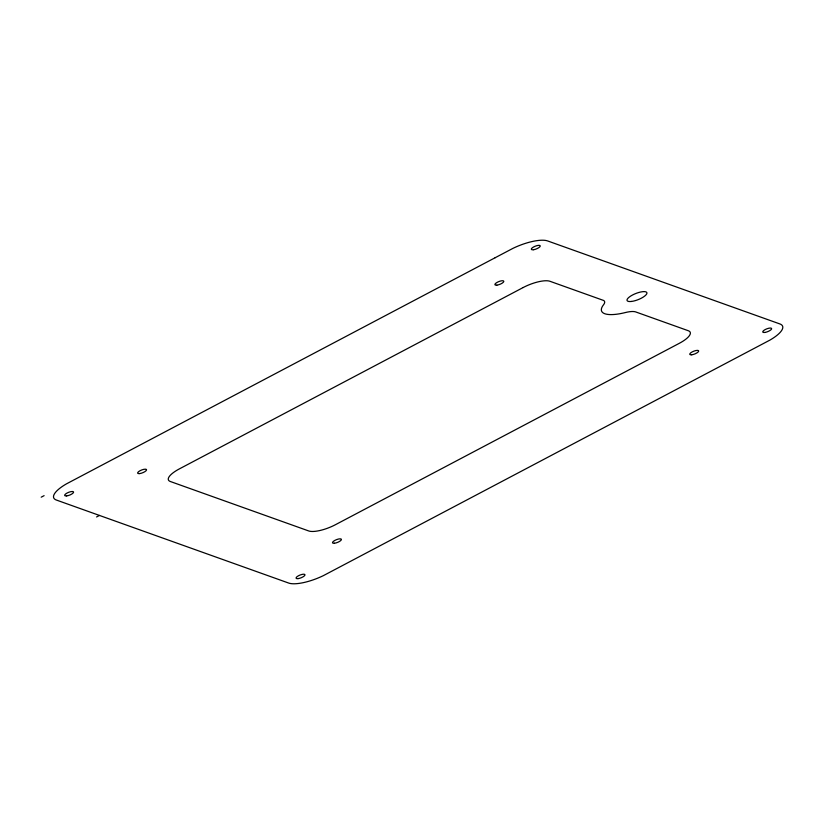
<?xml version="1.0" encoding="UTF-8"?>
<svg xmlns="http://www.w3.org/2000/svg" width="824" height="824" viewBox="0 0 824 824"><rect width="100%" height="100%" fill="white"/><g stroke="black" fill="none" stroke-linecap="round" stroke-linejoin="round"><path stroke-width="1.24" d="M41.2 497.181L44.105 495.657M96.562 516.967L99.467 515.443M495.142 257.737L66.435 483.873A29.695 9.177 -21.6 0 0 56.392 500.044L288.688 583.062A29.695 9.177 -21.6 0 0 323.307 575.677L769.874 340.127A29.695 9.177 -21.6 0 0 779.916 323.956L547.62 240.938A29.695 9.177 -21.6 0 0 513.002 248.323L495.142 257.737M523.188 287.524L179.333 468.908A21.29 6.582 -21.6 0 0 170.321 481.494L308.722 530.955A21.29 6.582 -21.6 0 0 335.45 524.703L679.306 343.32A21.29 6.582 -21.6 0 0 688.308 330.733L635.428 311.832A18.015 5.562 -21.6 0 0 625.385 312.543A35.638 11.011 -21.6 0 1 603.559 304.746A18.355 5.675 -21.6 0 0 603.704 300.492L549.907 281.262A21.29 6.582 -21.6 0 0 523.188 287.524M691.738 354.794A4.79 1.483 -21.6 0 0 698.69 351.117A4.79 1.483 -21.6 0 0 692.222 351.889A4.79 1.483 -21.6 0 0 691.738 354.794M334.472 543.243A4.79 1.483 -21.6 0 0 341.435 539.566A4.79 1.483 -21.6 0 0 334.966 540.338A4.79 1.483 -21.6 0 0 334.472 543.243M496.862 285.145A4.79 1.483 -21.6 0 0 503.825 281.478A4.79 1.483 -21.6 0 0 497.356 282.241A4.79 1.483 -21.6 0 0 496.862 285.145M139.606 473.594A4.79 1.483 -21.6 0 0 146.569 469.917A4.79 1.483 -21.6 0 0 140.101 470.689A4.79 1.483 -21.6 0 0 139.606 473.594M631.452 301.45A10.64 3.286 -21.6 0 0 646.922 293.293A10.64 3.286 -21.6 0 0 632.544 294.992A10.64 3.286 -21.6 0 0 631.452 301.45M66.631 495.914A4.79 1.483 -21.6 0 0 73.594 492.247A4.79 1.483 -21.6 0 0 67.125 493.01A4.79 1.483 -21.6 0 0 66.631 495.914M533.653 249.713A4.79 1.483 -21.6 0 0 540.266 245.943A4.79 1.483 -21.6 0 0 533.427 247.056A4.79 1.483 -21.6 0 0 533.653 249.713M764.703 332.463A4.79 1.483 -21.6 0 0 771.666 328.797A4.79 1.483 -21.6 0 0 765.197 329.559A4.79 1.483 -21.6 0 0 764.703 332.463M298.041 578.623A4.79 1.483 -21.6 0 0 305.004 574.956A4.79 1.483 -21.6 0 0 298.535 575.719A4.79 1.483 -21.6 0 0 298.041 578.623"/></g></svg>
